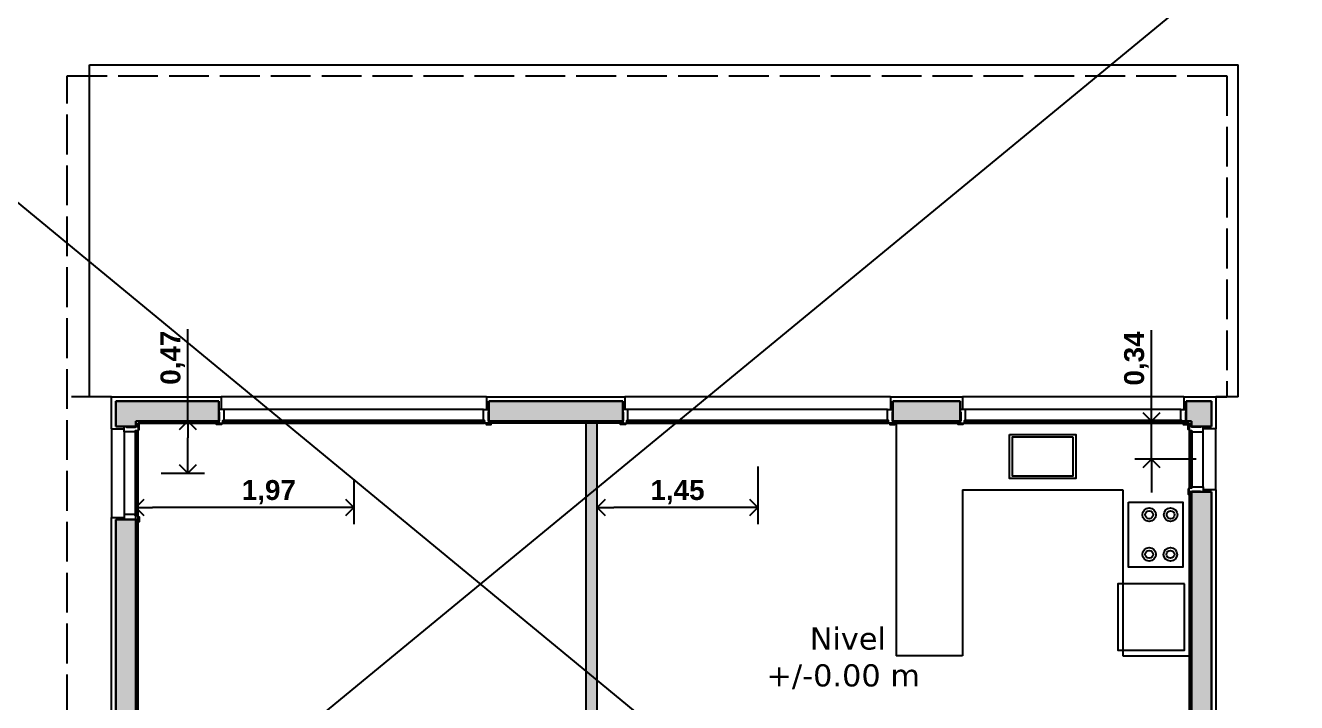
# Model space of a CAD drawing. Header units: millimetres. Extents: x 1416 to 3571, y 1446 to 1743.
# Drawn here: x 1431.15 to 1442.63, y 1492.81 to 1498.93 of the extents above; entities that cross this region are included whole.
import ezdxf

# ---------------------------------------------------------------- set-up
doc = ezdxf.new("R2010")
doc.units = ezdxf.units.MM
doc.header["$PDMODE"] = 3
doc.linetypes.add('ACAD_ISO02W100', pattern=[15, 12, -3])
for name, color, linetype in [('2 - Pisos', 252, 'Continuous'), ('2-Revoques', 7, 'Continuous'), ('2-Sanitarios', 86, 'Continuous'), ('3-Replanteo Carpinterías', 30, 'Continuous'), ('3-Ventanas', 7, 'Continuous')]:
    doc.layers.add(name, color=color, linetype=linetype)
doc.layers.add('2-Muro 20', color=10, linetype='Continuous', lineweight=30)
doc.styles.add('SANSSERIFBOLD', font='sasb____.pfb')
doc.styles.get("Standard").update_dxf_attribs({"font": 'arial.ttf'})
doc.dimstyles.new('cota de flecha 1en100', dxfattribs={"dimtxt": 0.18, "dimasz": 0.15, "dimexe": 0.15, "dimexo": 0, "dimgap": 0.025, "dimtad": 1, "dimtxsty": 'SANSSERIFBOLD', "dimblk": 'OPEN90', "dimcen": 0.3, "dimadec": 0, "dimazin": 0, "dimtfac": 1, "dimtmove": 0, "dimatfit": 3, "dimldrblk": 'OPEN90', "dimfxl": 1, "dimarcsym": 0})
pattern_1 = [(0, (-91.191726, 0), (0.009921875, 0.01984375), [0, -0.01984375])]

# ---------------------------------------------------------------- blocks, each defined once
blk = doc.blocks.new('_Open90')
at = {"color": 0, "linetype": 'ByBlock', "lineweight": -2}
for p, q in [((0, 0), (-1, 0)), ((-0.5, 0.5), (0, 0)), ((0, 0), (-0.5, -0.5))]:
    blk.add_line(p, q, dxfattribs=at)
blk = doc.blocks.new('*D92')
at = {"layer": '3-Replanteo Carpinterías', "color": 0, "lineweight": -2}
for p, q in [((1432.614, 1495.356), (1432.614, 1496.187)), ((1432.396, 1495.356), (1432.764, 1495.356)), ((1432.614, 1495.036), (1432.614, 1495.206)), ((1432.373, 1494.886), (1432.764, 1494.886))]:
    blk.add_line(p, q, dxfattribs=at)
at = {"layer": 'Defpoints', "color": 0}
for p in [(1432.396, 1495.356), (1432.373, 1494.886), (1432.614, 1494.886)]:
    blk.add_point(p, dxfattribs=at)
at = {"layer": '3-Replanteo Carpinterías', "color": 0, "lineweight": -2, "xscale": 0.15, "yscale": 0.15, "zscale": 0.15}
for p, rotation in [((1432.614, 1495.356), 90), ((1432.614, 1494.886), 270)]:
    blk.add_blockref('_Open90', p, dxfattribs=dict(at, rotation=rotation))
at = {"layer": '3-Replanteo Carpinterías', "color": 0, "insert": (1432.477, 1495.929), "char_height": 0.18, "attachment_point": 5, "rotation": 90, "style": 'SANSSERIFBOLD'}
blk.add_mtext('0,47', dxfattribs=at)
blk = doc.blocks.new('*D94')
at = {"layer": '3-Replanteo Carpinterías', "color": 0, "lineweight": -2}
for p, q in [((1434.114, 1494.83), (1434.114, 1494.426)), ((1432.144, 1494.361), (1432.144, 1494.726)), ((1433.964, 1494.576), (1432.294, 1494.576))]:
    blk.add_line(p, q, dxfattribs=at)
at = {"layer": 'Defpoints', "color": 0}
for p in [(1434.114, 1494.83), (1432.144, 1494.576), (1432.144, 1494.361)]:
    blk.add_point(p, dxfattribs=at)
at = {"layer": '3-Replanteo Carpinterías', "color": 0, "lineweight": -2, "xscale": 0.15, "yscale": 0.15, "zscale": 0.15, "rotation": 180}
blk.add_blockref('_Open90', (1432.144, 1494.576), dxfattribs=at)
at = {"layer": '3-Replanteo Carpinterías', "color": 0, "lineweight": -2, "xscale": 0.15, "yscale": 0.15, "zscale": 0.15}
blk.add_blockref('_Open90', (1434.114, 1494.576), dxfattribs=at)
at = {"layer": '3-Replanteo Carpinterías', "color": 0, "insert": (1433.346, 1494.713), "char_height": 0.18, "attachment_point": 5, "style": 'SANSSERIFBOLD'}
blk.add_mtext('1,97', dxfattribs=at)
blk = doc.blocks.new('*D95')
at = {"layer": '3-Replanteo Carpinterías', "color": 0, "lineweight": -2}
for p, q in [((1437.764, 1494.945), (1437.764, 1494.426)), ((1436.314, 1494.361), (1436.314, 1494.726)), ((1437.614, 1494.576), (1436.464, 1494.576))]:
    blk.add_line(p, q, dxfattribs=at)
at = {"layer": 'Defpoints', "color": 0}
for p in [(1437.764, 1494.945), (1436.314, 1494.576), (1436.314, 1494.361)]:
    blk.add_point(p, dxfattribs=at)
at = {"layer": '3-Replanteo Carpinterías', "color": 0, "lineweight": -2, "xscale": 0.15, "yscale": 0.15, "zscale": 0.15, "rotation": 180}
blk.add_blockref('_Open90', (1436.314, 1494.576), dxfattribs=at)
at = {"layer": '3-Replanteo Carpinterías', "color": 0, "lineweight": -2, "xscale": 0.15, "yscale": 0.15, "zscale": 0.15}
blk.add_blockref('_Open90', (1437.764, 1494.576), dxfattribs=at)
at = {"layer": '3-Replanteo Carpinterías', "color": 0, "insert": (1437.039, 1494.713), "char_height": 0.18, "attachment_point": 5, "style": 'SANSSERIFBOLD'}
blk.add_mtext('1,45', dxfattribs=at)
blk = doc.blocks.new('*D100')
at = {"layer": '3-Replanteo Carpinterías', "color": 0, "lineweight": -2}
for p, q in [((1441.322, 1495.506), (1441.322, 1496.179)), ((1441.684, 1495.356), (1441.172, 1495.356)), ((1441.322, 1495.011), (1441.322, 1495.356)), ((1441.727, 1495.011), (1441.172, 1495.011)), ((1441.322, 1494.861), (1441.322, 1494.711))]:
    blk.add_line(p, q, dxfattribs=at)
at = {"layer": 'Defpoints', "color": 0}
for p in [(1441.322, 1495.356), (1441.684, 1495.356), (1441.727, 1495.011)]:
    blk.add_point(p, dxfattribs=at)
at = {"layer": '3-Replanteo Carpinterías', "color": 0, "lineweight": -2, "xscale": 0.15, "yscale": 0.15, "zscale": 0.15}
for p, rotation in [((1441.322, 1495.356), 270), ((1441.322, 1495.011), 90)]:
    blk.add_blockref('_Open90', p, dxfattribs=dict(at, rotation=rotation))
at = {"layer": '3-Replanteo Carpinterías', "color": 0, "insert": (1441.185, 1495.922), "char_height": 0.18, "attachment_point": 5, "rotation": 90, "style": 'SANSSERIFBOLD'}
blk.add_mtext('0,34', dxfattribs=at)

msp = doc.modelspace()

# ---------------------------------------------------------------- hatches: boundary and pattern name
at = {"layer": '2-Muro 20'}
h = msp.add_hatch(dxfattribs=at)
h.set_pattern_fill('DOTS', color=256, scale=0.0125, style=0)
h.set_pattern_definition(pattern_1)
h.paths.add_polyline_path([(1439.594, 1495.356), (1439.594, 1495.536), (1438.984, 1495.536), (1438.984, 1495.356)])
h.paths.add_polyline_path([(1441.864, 1495.536), (1441.634, 1495.536), (1441.634, 1495.356), (1441.684, 1495.356), (1441.684, 1495.306), (1441.864, 1495.306)])
h.paths.add_polyline_path([(1441.684, 1492.316), (1441.864, 1492.316), (1441.864, 1494.716), (1441.684, 1494.716)])
h.paths.add_polyline_path([(1442.364, 1492.316), (1442.184, 1492.316), (1442.184, 1491.356), (1442.364, 1491.356)])
h.paths.add_polyline_path([(1442.364, 1490.456), (1442.364, 1490.616), (1442.184, 1490.616), (1442.184, 1490.456)])
h.paths.add_polyline_path([(1431.964, 1492.056), (1432.144, 1492.056), (1432.144, 1494.466), (1431.964, 1494.466)])
h.paths.add_polyline_path([(1432.894, 1495.356), (1432.894, 1495.536), (1431.964, 1495.536), (1431.964, 1495.306), (1432.144, 1495.306), (1432.144, 1495.356)])
h.paths.add_polyline_path([(1435.334, 1495.536), (1435.334, 1495.356), (1436.544, 1495.356), (1436.544, 1495.536)])
h.paths.add_polyline_path([(1435.334, 1490.566), (1435.334, 1490.386), (1436.344, 1490.386), (1436.344, 1490.566)])
h.paths.add_polyline_path([(1432.894, 1490.386), (1432.894, 1490.566), (1432.144, 1490.566), (1432.144, 1491.216), (1431.964, 1491.216), (1431.964, 1490.386)])
at = {"layer": '2-Revoques'}
h = msp.add_hatch(dxfattribs=at)
h.set_pattern_fill('DOTS', color=256, scale=0.0125, style=0)
h.set_pattern_definition(pattern_1)
h.paths.add_polyline_path([(1439.374, 1489.426), (1439.374, 1489.403), (1439.374, 1489.326), (1440.064, 1489.326), (1440.064, 1489.426)])
h.paths.add_polyline_path([(1436.214, 1490.586), (1436.314, 1490.586), (1436.314, 1491.386), (1436.214, 1491.386)])
h.paths.add_polyline_path([(1436.314, 1495.336), (1436.214, 1495.336), (1436.214, 1492.286), (1436.314, 1492.286)])
h.paths.add_polyline_path([(1438.494, 1489.426), (1438.474, 1489.426), (1438.474, 1489.326), (1438.494, 1489.326), (1438.494, 1489.348)])

# ---------------------------------------------------------------- linework, layer by layer
at = {"color": 2, "linetype": 'ACAD_ISO02W100', "ltscale": 0.03}
for p, q in [((1431.524, 1489.946), (1431.524, 1498.476)), ((1431.524, 1498.476), (1442.004, 1498.476)), ((1442.004, 1498.476), (1442.004, 1495.576)), ((1431.924, 1495.576), (1431.524, 1495.576))]:
    msp.add_line(p, q, dxfattribs=at)
at = {"color": 2}
msp.add_line((1441.904, 1495.576), (1442.004, 1495.576), dxfattribs=at)
at = {"layer": '2 - Pisos'}
for p, q in [((1431.724, 1495.576), (1431.724, 1498.576)), ((1431.724, 1498.576), (1442.104, 1498.576)), ((1442.104, 1495.576), (1442.104, 1498.576)), ((1431.924, 1495.576), (1431.724, 1495.576)), ((1442.104, 1495.576), (1441.904, 1495.576))]:
    msp.add_line(p, q, dxfattribs=at)
at = {"layer": '2-Muro 20'}
for p, q in [((1431.964, 1495.536), (1432.894, 1495.536)), ((1431.964, 1495.306), (1431.964, 1495.536)), ((1432.894, 1495.356), (1432.894, 1495.536)), ((1435.334, 1495.536), (1436.544, 1495.536)), ((1435.334, 1495.356), (1435.334, 1495.536)), ((1436.544, 1495.356), (1436.544, 1495.536)), ((1436.544, 1495.356), (1436.544, 1495.536)), ((1438.984, 1495.536), (1439.594, 1495.536)), ((1438.984, 1495.356), (1438.984, 1495.536)), ((1438.984, 1495.356), (1438.984, 1495.536)), ((1439.594, 1495.356), (1439.594, 1495.536)), ((1441.634, 1495.536), (1441.864, 1495.536)), ((1441.634, 1495.356), (1441.634, 1495.536)), ((1441.864, 1495.536), (1441.864, 1495.306)), ((1432.144, 1495.356), (1432.894, 1495.356)), ((1432.144, 1495.306), (1432.144, 1495.356)), ((1435.334, 1495.356), (1436.544, 1495.356)), ((1438.984, 1495.356), (1439.594, 1495.356)), ((1441.634, 1495.356), (1441.684, 1495.356)), ((1441.684, 1495.356), (1441.684, 1495.306)), ((1432.144, 1495.306), (1431.964, 1495.306)), ((1441.684, 1495.306), (1441.864, 1495.306)), ((1441.684, 1494.716), (1441.684, 1492.316)), ((1441.684, 1494.716), (1441.864, 1494.716)), ((1441.864, 1494.716), (1441.864, 1492.316)), ((1431.964, 1492.056), (1431.964, 1494.466)), ((1432.144, 1494.466), (1431.964, 1494.466)), ((1432.144, 1492.056), (1432.144, 1494.466))]:
    msp.add_line(p, q, dxfattribs=at)
at = {"layer": '2-Revoques'}
for p, q in [((1431.924, 1495.576), (1432.914, 1495.576)), ((1431.924, 1495.286), (1431.924, 1495.576)), ((1435.314, 1495.576), (1436.564, 1495.576)), ((1438.964, 1495.576), (1439.614, 1495.576)), ((1441.614, 1495.576), (1441.904, 1495.576)), ((1441.904, 1495.576), (1441.904, 1495.286)), ((1432.164, 1495.336), (1432.894, 1495.336)), ((1432.164, 1495.306), (1432.164, 1495.336)), ((1436.214, 1492.286), (1436.214, 1495.336)), ((1436.314, 1492.286), (1436.314, 1495.336)), ((1441.634, 1495.336), (1441.664, 1495.336)), ((1441.664, 1495.336), (1441.664, 1495.306)), ((1441.664, 1494.716), (1441.664, 1492.336)), ((1441.904, 1494.736), (1441.904, 1492.356)), ((1431.924, 1492.036), (1431.924, 1494.486)), ((1432.164, 1492.036), (1432.164, 1494.466))]:
    msp.add_line(p, q, dxfattribs=at)
for points in [[(1432.914, 1495.576), (1432.914, 1495.461), (1432.894, 1495.461), (1432.894, 1495.335)], [(1435.314, 1495.576), (1435.314, 1495.461), (1435.334, 1495.461), (1435.334, 1495.335)], [(1436.564, 1495.576), (1436.564, 1495.461), (1436.544, 1495.461), (1436.544, 1495.335), (1435.334, 1495.336)], [(1438.964, 1495.576), (1438.964, 1495.461), (1438.984, 1495.461), (1438.984, 1495.336), (1439.594, 1495.336)], [(1439.614, 1495.576), (1439.614, 1495.461), (1439.594, 1495.461), (1439.594, 1495.335)], [(1441.614, 1495.576), (1441.614, 1495.461), (1441.634, 1495.461), (1441.634, 1495.335)], [(1431.924, 1495.286), (1432.039, 1495.286), (1432.039, 1495.306), (1432.164, 1495.306)], [(1441.904, 1495.286), (1441.789, 1495.286), (1441.789, 1495.306), (1441.664, 1495.306)], [(1441.904, 1494.736), (1441.789, 1494.736), (1441.789, 1494.716), (1441.663, 1494.716)], [(1431.924, 1494.486), (1432.039, 1494.486), (1432.039, 1494.466), (1432.164, 1494.466)]]:
    msp.add_lwpolyline(points, dxfattribs=at)
at = {"layer": '2-Sanitarios'}
for p, q in [((1454.114, 1478.355), (1416.403, 1509.415)), ((1454.114, 1509.415), (1416.403, 1478.355)), ((1439.014, 1495.336), (1439.014, 1493.236)), ((1439.614, 1494.736), (1441.064, 1494.736)), ((1439.614, 1494.736), (1439.614, 1493.236)), ((1441.064, 1494.736), (1441.064, 1493.236)), ((1439.614, 1493.236), (1439.014, 1493.236)), ((1441.064, 1493.236), (1441.664, 1493.236))]:
    msp.add_line(p, q, dxfattribs=at)
for points in [[(1440.039, 1495.236), (1440.639, 1495.236), (1440.639, 1494.836), (1440.039, 1494.836)], [(1440.614, 1495.211), (1440.064, 1495.211), (1440.064, 1494.861), (1440.614, 1494.861)], [(1441.114, 1494.625), (1441.605, 1494.625), (1441.605, 1494.036), (1441.114, 1494.036)], [(1441.619, 1493.886), (1441.019, 1493.886), (1441.019, 1493.286), (1441.619, 1493.286)]]:
    msp.add_lwpolyline(points, close=True, dxfattribs=at)
for centre, radius in [((1441.301, 1494.51), 0.0614), ((1441.495, 1494.51), 0.0614), ((1441.301, 1494.51), 0.0357), ((1441.495, 1494.51), 0.0357), ((1441.301, 1494.152), 0.0614), ((1441.493, 1494.152), 0.0614), ((1441.301, 1494.152), 0.0357), ((1441.493, 1494.152), 0.0357)]:
    msp.add_circle(centre, radius, dxfattribs=at)
at = {"layer": '3-Ventanas'}
for p, q in [((1435.314, 1495.576), (1432.914, 1495.576)), ((1438.964, 1495.576), (1436.564, 1495.576)), ((1441.614, 1495.576), (1439.614, 1495.576)), ((1435.286, 1495.461), (1432.941, 1495.461)), ((1438.936, 1495.461), (1436.591, 1495.461)), ((1441.586, 1495.461), (1439.641, 1495.461)), ((1431.924, 1495.286), (1431.924, 1494.486)), ((1432.039, 1495.259), (1432.039, 1494.513)), ((1432.164, 1494.513), (1432.164, 1495.259)), ((1432.941, 1495.336), (1435.286, 1495.336)), ((1436.591, 1495.336), (1438.936, 1495.336)), ((1439.641, 1495.336), (1441.586, 1495.336)), ((1441.664, 1495.259), (1441.664, 1494.763)), ((1441.789, 1494.763), (1441.789, 1495.259)), ((1441.904, 1494.736), (1441.904, 1495.286))]:
    msp.add_line(p, q, dxfattribs=at)
at = {"layer": '3-Ventanas', "color": 1}
for p, q in [((1432.933, 1495.359), (1432.933, 1495.354)), ((1432.943, 1495.359), (1435.284, 1495.359)), ((1432.943, 1495.354), (1435.284, 1495.354)), ((1435.294, 1495.359), (1435.294, 1495.354)), ((1436.583, 1495.359), (1436.583, 1495.354)), ((1436.593, 1495.359), (1438.934, 1495.359)), ((1436.593, 1495.354), (1438.934, 1495.354)), ((1438.944, 1495.359), (1438.944, 1495.354)), ((1439.633, 1495.359), (1439.633, 1495.354)), ((1439.643, 1495.359), (1441.584, 1495.359)), ((1439.643, 1495.354), (1441.584, 1495.354)), ((1441.594, 1495.359), (1441.594, 1495.354)), ((1432.14, 1495.267), (1432.145, 1495.267)), ((1432.14, 1494.515), (1432.14, 1495.257)), ((1432.145, 1494.515), (1432.145, 1495.257)), ((1441.687, 1495.267), (1441.682, 1495.267)), ((1441.682, 1495.257), (1441.682, 1494.765)), ((1441.687, 1495.257), (1441.687, 1494.765)), ((1441.687, 1494.755), (1441.682, 1494.755)), ((1432.14, 1494.505), (1432.145, 1494.505))]:
    msp.add_line(p, q, dxfattribs=at)
at = {"layer": '3-Ventanas', "color": 252}
for p, q in [((1435.286, 1495.361), (1432.941, 1495.361)), ((1438.936, 1495.361), (1436.591, 1495.361)), ((1441.586, 1495.361), (1439.641, 1495.361)), ((1432.139, 1495.259), (1432.139, 1494.513)), ((1441.688, 1494.763), (1441.688, 1495.259))]:
    msp.add_line(p, q, dxfattribs=at)
at = {"layer": '3-Ventanas', "color": 251}
for p, q in [((1435.286, 1495.352), (1432.941, 1495.352)), ((1438.936, 1495.352), (1436.591, 1495.352)), ((1441.586, 1495.352), (1439.641, 1495.352)), ((1432.147, 1495.259), (1432.147, 1494.513)), ((1441.68, 1494.763), (1441.68, 1495.259))]:
    msp.add_line(p, q, dxfattribs=at)
at = {"layer": '3-Ventanas', "color": 2}
for points in [[(1432.941, 1495.461), (1432.941, 1495.461), (1432.941, 1495.461), (1432.894, 1495.461), (1432.894, 1495.438), (1432.898, 1495.438), (1432.898, 1495.358), (1432.894, 1495.358), (1432.894, 1495.336), (1432.894, 1495.336), (1432.931, 1495.336), (1432.931, 1495.336), (1432.931, 1495.336), (1432.931, 1495.336), (1432.931, 1495.361), (1432.941, 1495.361), (1432.941, 1495.361), (1432.941, 1495.361), (1432.941, 1495.461)], [(1435.286, 1495.461), (1435.286, 1495.461), (1435.286, 1495.461), (1435.334, 1495.461), (1435.334, 1495.438), (1435.329, 1495.438), (1435.329, 1495.358), (1435.334, 1495.358), (1435.334, 1495.336), (1435.334, 1495.336), (1435.296, 1495.336), (1435.296, 1495.336), (1435.296, 1495.336), (1435.296, 1495.336), (1435.296, 1495.361), (1435.286, 1495.361), (1435.286, 1495.361), (1435.286, 1495.361), (1435.286, 1495.461)], [(1436.591, 1495.461), (1436.591, 1495.461), (1436.591, 1495.461), (1436.544, 1495.461), (1436.544, 1495.438), (1436.548, 1495.438), (1436.548, 1495.358), (1436.544, 1495.358), (1436.544, 1495.336), (1436.544, 1495.336), (1436.581, 1495.336), (1436.581, 1495.336), (1436.581, 1495.336), (1436.581, 1495.336), (1436.581, 1495.361), (1436.591, 1495.361), (1436.591, 1495.361), (1436.591, 1495.361), (1436.591, 1495.461)], [(1438.936, 1495.461), (1438.936, 1495.461), (1438.936, 1495.461), (1438.984, 1495.461), (1438.984, 1495.438), (1438.979, 1495.438), (1438.979, 1495.358), (1438.984, 1495.358), (1438.984, 1495.336), (1438.984, 1495.336), (1438.946, 1495.336), (1438.946, 1495.336), (1438.946, 1495.336), (1438.946, 1495.336), (1438.946, 1495.361), (1438.936, 1495.361), (1438.936, 1495.361), (1438.936, 1495.361), (1438.936, 1495.461)], [(1439.641, 1495.461), (1439.641, 1495.461), (1439.641, 1495.461), (1439.594, 1495.461), (1439.594, 1495.438), (1439.598, 1495.438), (1439.598, 1495.358), (1439.594, 1495.358), (1439.594, 1495.336), (1439.594, 1495.336), (1439.631, 1495.336), (1439.631, 1495.336), (1439.631, 1495.336), (1439.631, 1495.336), (1439.631, 1495.361), (1439.641, 1495.361), (1439.641, 1495.361), (1439.641, 1495.361), (1439.641, 1495.461)], [(1441.586, 1495.461), (1441.586, 1495.461), (1441.586, 1495.461), (1441.634, 1495.461), (1441.634, 1495.438), (1441.629, 1495.438), (1441.629, 1495.358), (1441.634, 1495.358), (1441.634, 1495.336), (1441.634, 1495.336), (1441.596, 1495.336), (1441.596, 1495.336), (1441.596, 1495.336), (1441.596, 1495.336), (1441.596, 1495.361), (1441.586, 1495.361), (1441.586, 1495.361), (1441.586, 1495.361), (1441.586, 1495.461)], [(1432.039, 1495.259), (1432.039, 1495.259), (1432.039, 1495.259), (1432.039, 1495.306), (1432.061, 1495.306), (1432.061, 1495.301), (1432.141, 1495.301), (1432.141, 1495.306), (1432.164, 1495.306), (1432.164, 1495.306), (1432.164, 1495.269), (1432.164, 1495.269), (1432.164, 1495.269), (1432.164, 1495.269), (1432.139, 1495.269), (1432.139, 1495.259), (1432.139, 1495.259), (1432.139, 1495.259), (1432.039, 1495.259)], [(1432.164, 1495.326), (1432.164, 1495.281), (1432.174, 1495.281), (1432.174, 1495.326), (1432.164, 1495.326)], [(1432.874, 1495.335), (1432.918, 1495.335), (1432.918, 1495.326), (1432.874, 1495.326), (1432.874, 1495.335)], [(1435.354, 1495.335), (1435.309, 1495.335), (1435.309, 1495.326), (1435.354, 1495.326), (1435.354, 1495.335)], [(1436.524, 1495.335), (1436.568, 1495.335), (1436.568, 1495.326), (1436.524, 1495.326), (1436.524, 1495.335)], [(1439.004, 1495.335), (1438.959, 1495.335), (1438.959, 1495.326), (1439.004, 1495.326), (1439.004, 1495.335)], [(1439.574, 1495.335), (1439.618, 1495.335), (1439.618, 1495.326), (1439.574, 1495.326), (1439.574, 1495.335)], [(1441.654, 1495.335), (1441.609, 1495.335), (1441.609, 1495.326), (1441.654, 1495.326), (1441.654, 1495.335)], [(1441.663, 1495.326), (1441.663, 1495.281), (1441.653, 1495.281), (1441.653, 1495.326), (1441.663, 1495.326)], [(1441.789, 1495.259), (1441.789, 1495.259), (1441.789, 1495.259), (1441.789, 1495.306), (1441.766, 1495.306), (1441.766, 1495.301), (1441.686, 1495.301), (1441.686, 1495.306), (1441.664, 1495.306), (1441.664, 1495.306), (1441.664, 1495.269), (1441.664, 1495.269), (1441.664, 1495.269), (1441.664, 1495.269), (1441.688, 1495.269), (1441.688, 1495.259), (1441.688, 1495.259), (1441.688, 1495.259), (1441.789, 1495.259)], [(1441.663, 1494.696), (1441.663, 1494.741), (1441.653, 1494.741), (1441.653, 1494.696), (1441.663, 1494.696)], [(1441.789, 1494.763), (1441.789, 1494.763), (1441.789, 1494.763), (1441.789, 1494.716), (1441.766, 1494.716), (1441.766, 1494.721), (1441.686, 1494.721), (1441.686, 1494.716), (1441.664, 1494.716), (1441.664, 1494.716), (1441.664, 1494.753), (1441.664, 1494.753), (1441.664, 1494.753), (1441.664, 1494.753), (1441.688, 1494.753), (1441.688, 1494.763), (1441.688, 1494.763), (1441.688, 1494.763), (1441.789, 1494.763)], [(1432.039, 1494.513), (1432.039, 1494.513), (1432.039, 1494.513), (1432.039, 1494.466), (1432.061, 1494.466), (1432.061, 1494.471), (1432.141, 1494.471), (1432.141, 1494.466), (1432.164, 1494.466), (1432.164, 1494.466), (1432.164, 1494.503), (1432.164, 1494.503), (1432.164, 1494.503), (1432.164, 1494.503), (1432.139, 1494.503), (1432.139, 1494.513), (1432.139, 1494.513), (1432.139, 1494.513), (1432.039, 1494.513)], [(1432.164, 1494.446), (1432.164, 1494.491), (1432.174, 1494.491), (1432.174, 1494.446), (1432.164, 1494.446)]]:
    msp.add_lwpolyline(points, dxfattribs=at)
for points in [[(1432.931, 1495.336), (1432.941, 1495.336), (1432.941, 1495.352), (1432.931, 1495.352)], [(1435.286, 1495.336), (1435.296, 1495.336), (1435.296, 1495.352), (1435.286, 1495.352)], [(1436.581, 1495.336), (1436.591, 1495.336), (1436.591, 1495.352), (1436.581, 1495.352)], [(1438.936, 1495.336), (1438.946, 1495.336), (1438.946, 1495.352), (1438.936, 1495.352)], [(1439.631, 1495.336), (1439.641, 1495.336), (1439.641, 1495.352), (1439.631, 1495.352)], [(1441.586, 1495.336), (1441.596, 1495.336), (1441.596, 1495.352), (1441.586, 1495.352)], [(1432.164, 1495.259), (1432.164, 1495.269), (1432.147, 1495.269), (1432.147, 1495.259)], [(1441.664, 1495.269), (1441.664, 1495.259), (1441.68, 1495.259), (1441.68, 1495.269)], [(1441.664, 1494.763), (1441.664, 1494.753), (1441.68, 1494.753), (1441.68, 1494.763)], [(1432.164, 1494.503), (1432.164, 1494.513), (1432.147, 1494.513), (1432.147, 1494.503)]]:
    msp.add_lwpolyline(points, close=True, dxfattribs=at)
at = {"layer": '3-Ventanas', "color": 1}
for points in [[(1432.943, 1495.359), (1432.933, 1495.359), (1432.933, 1495.354), (1432.943, 1495.354)], [(1435.284, 1495.359), (1435.294, 1495.359), (1435.294, 1495.354), (1435.284, 1495.354)], [(1436.593, 1495.359), (1436.583, 1495.359), (1436.583, 1495.354), (1436.593, 1495.354)], [(1438.934, 1495.359), (1438.944, 1495.359), (1438.944, 1495.354), (1438.934, 1495.354)], [(1439.643, 1495.359), (1439.633, 1495.359), (1439.633, 1495.354), (1439.643, 1495.354)], [(1441.584, 1495.359), (1441.594, 1495.359), (1441.594, 1495.354), (1441.584, 1495.354)], [(1432.14, 1495.257), (1432.14, 1495.267), (1432.145, 1495.267), (1432.145, 1495.257)], [(1441.687, 1495.257), (1441.687, 1495.267), (1441.682, 1495.267), (1441.682, 1495.257)], [(1441.687, 1494.765), (1441.687, 1494.755), (1441.682, 1494.755), (1441.682, 1494.765)], [(1432.14, 1494.515), (1432.14, 1494.505), (1432.145, 1494.505), (1432.145, 1494.515)]]:
    msp.add_lwpolyline(points, dxfattribs=at)

# ---------------------------------------------------------------- texts
at = {"layer": '2 - Pisos', "color": 7, "insert": (1434.075, 1493.492), "char_height": 0.2, "width": 8.94817, "attachment_point": 1}
msp.add_mtext('\\pi4.1584;{\\fVerdana|b0|i0|c0|p34;Nivel \\P\\pi3.7681;+/-0.00 m}', dxfattribs=at)

# ---------------------------------------------------------------- dimensions: what is measured, and where the dimension line sits
at = {"layer": '3-Replanteo Carpinterías'}
for base, p1, p2, angle, picture, middle in [((1432.614, 1494.886), (1432.396, 1495.356), (1432.373, 1494.886), 270, '*D92', (1432.614, 1495.929)), ((1441.321979838, 1495.355904115), (1441.726926754, 1495.010904115), (1441.683530109, 1495.355904115), 270, '*D100', (1441.321979838, 1495.921556613)), ((1436.314, 1494.576), (1437.764, 1494.945), (1436.314, 1494.361), 180, '*D95', (1437.039, 1494.576)), ((1432.144, 1494.576), (1434.114, 1494.83), (1432.144, 1494.361), 180, '*D94', (1433.346, 1494.576))]:
    dim = msp.add_linear_dim(base=base, p1=p1, p2=p2, angle=angle, dimstyle='cota de flecha 1en100', dxfattribs=at)
    dim.commit()
    dim.dimension.update_dxf_attribs({"geometry": picture, "text_midpoint": middle, "dimtype": 160})

doc.saveas('drawing.dxf')
